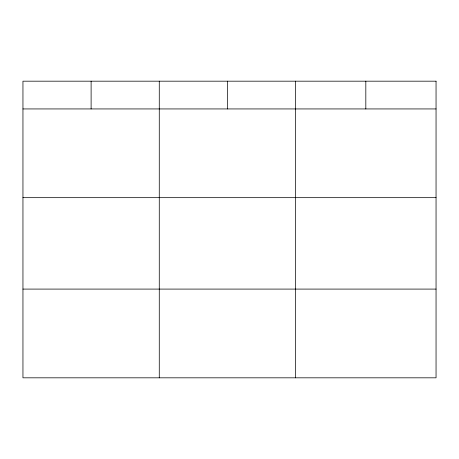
<?xml version="1.0" encoding="UTF-8"?>
<svg xmlns="http://www.w3.org/2000/svg" width="459" height="459" viewBox="0 0 459 459"><rect width="100%" height="100%" fill="white"/><g stroke="black" fill="none" stroke-linecap="round" stroke-linejoin="round"><path stroke-width="0.69" d="M22.95 108.938L436.05 108.938M22.95 197.668L436.05 197.668M22.95 289.09L436.05 289.09M365.823 81.18L365.823 108.938M295.596 81.18L295.596 377.82M227.434 81.18L227.434 108.938M159.273 81.18L159.273 377.82M91.112 81.18L91.112 108.938M436.05 81.18L22.95 81.18L22.95 377.82L436.05 377.82L436.05 81.18"/></g></svg>
